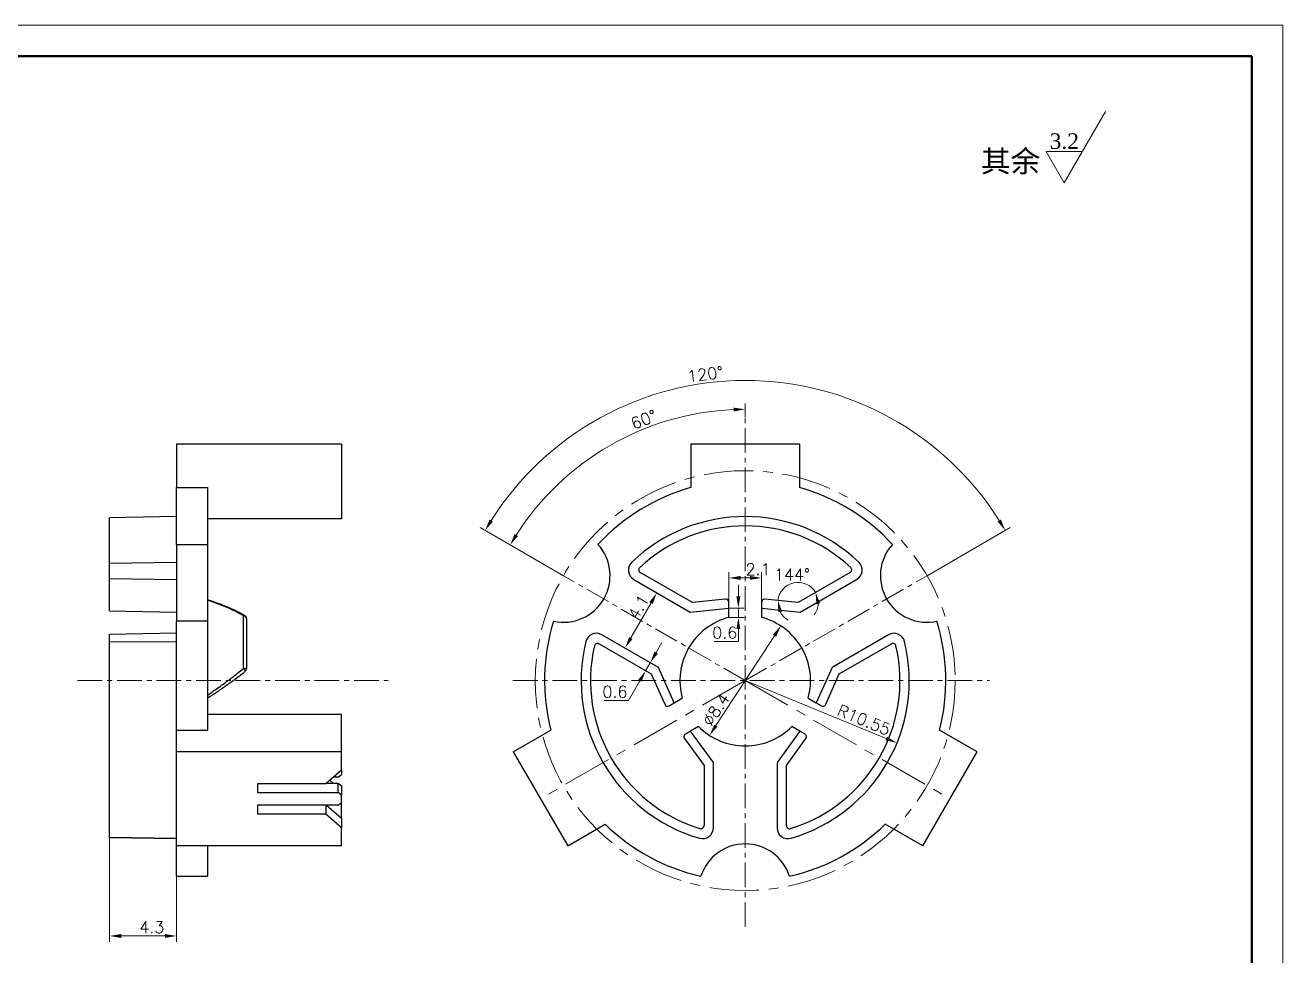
# Model space of a CAD drawing. Header units: millimetres. Extents: x 2517 to 6633, y 792 to 3241.
# Drawn here: x 3721.4 to 3802.3, y 1196.1 to 1255.9 of the extents above; entities that cross this region are included whole.
import ezdxf

# ---------------------------------------------------------------- set-up
doc = ezdxf.new("R2010")
doc.units = ezdxf.units.MM
doc.linetypes.add('CENTER', pattern=[50.8, 31.75, -6.35, 6.35, -6.35])
for name, color, linetype, lineweight in [('中心线', 1, 'CENTER', 9), ('尺寸标注', 2, 'Continuous', 9), ('引导线', 6, 'Continuous', 9), ('文本', 3, 'Continuous', 15), ('粗实线', 9, 'Continuous', 50)]:
    doc.layers.add(name, color=color, linetype=linetype, lineweight=lineweight)
doc.styles.add('st', font='txt.shx')
doc.styles.get("Standard").update_dxf_attribs({"font": 'simfang.ttf'})
doc.dimstyles.new('2st0.3', dxfattribs={"dimscale": 0.3, "dimtxt": 2.5, "dimasz": 2.5, "dimexe": 1.25, "dimexo": 0, "dimtad": 1, "dimtoh": 1, "dimdec": 3, "dimlfac": 0.5, "dimdsep": 46, "dimtxsty": 'st', "dimcen": 0, "dimclrd": 256, "dimclre": 256, "dimclrt": 256, "dimadec": 4, "dimazin": 2, "dimtfac": 1, "dimtdec": 3, "dimtmove": 0, "dimatfit": 1, "dimfxl": 0, "dimlwd": -1, "dimlwe": -1, "dimarcsym": 0})
doc.dimstyles.new('st0.3', dxfattribs={"dimscale": 0.3, "dimtxt": 2.5, "dimasz": 2.5, "dimexe": 1.25, "dimexo": 0, "dimtad": 1, "dimtoh": 1, "dimdec": 3, "dimdsep": 46, "dimtxsty": 'st', "dimcen": 0, "dimclrd": 256, "dimclre": 256, "dimclrt": 256, "dimadec": 4, "dimazin": 2, "dimtfac": 1, "dimtdec": 3, "dimtmove": 0, "dimatfit": 1, "dimfxl": 0, "dimlwd": -1, "dimlwe": -1, "dimarcsym": 0})

# ---------------------------------------------------------------- blocks, each defined once
blk = doc.blocks.new('*D218')
at = {"layer": 'Defpoints', "color": 0, "ltscale": 0.1, "transparency": 16777216}
for p in [(3762.345, 1219.228), (3759.965, 1215.868), (3760.295, 1215.677)]:
    blk.add_point(p, dxfattribs=at)
at = {"layer": '尺寸标注', "ltscale": 0.1, "transparency": 16777216}
for p, q in [((3762.345, 1219.228), (3761.69, 1219.606)), ((3761.64, 1218.769), (3760.34, 1216.517)), ((3760.295, 1215.677), (3759.64, 1216.055))]:
    blk.add_line(p, q, dxfattribs=at)
for points in [[(3761.532, 1218.832), (3761.748, 1218.707), (3762.015, 1219.419)], [(3760.232, 1216.58), (3760.448, 1216.455), (3759.965, 1215.868)]]:
    blk.add_solid(points, dxfattribs=at)
at = {"layer": '尺寸标注', "ltscale": 0.1, "transparency": 16777216, "insert": (3760.834, 1218.498), "char_height": 0.75, "attachment_point": 5, "rotation": 60, "style": 'st'}
blk.add_mtext('4.1', dxfattribs=at)
blk = doc.blocks.new('*D222')
at = {"layer": 'Defpoints', "color": 0, "ltscale": 0.1, "transparency": 16777216}
for p in [(3768.743, 1220.379), (3766.643, 1218.821), (3768.743, 1218.821)]:
    blk.add_point(p, dxfattribs=at)
at = {"layer": '尺寸标注', "ltscale": 0.1, "transparency": 16777216}
for p, q in [((3766.643, 1218.821), (3766.643, 1220.754)), ((3767.393, 1220.379), (3767.993, 1220.379)), ((3768.743, 1218.821), (3768.743, 1220.754))]:
    blk.add_line(p, q, dxfattribs=at)
for points in [[(3767.393, 1220.504), (3767.393, 1220.254), (3766.643, 1220.379)], [(3767.993, 1220.504), (3767.993, 1220.254), (3768.743, 1220.379)]]:
    blk.add_solid(points, dxfattribs=at)
at = {"layer": '尺寸标注', "ltscale": 0.1, "transparency": 16777216, "insert": (3768.517, 1220.941), "char_height": 0.75, "attachment_point": 5, "style": 'st'}
blk.add_mtext('2.1', dxfattribs=at)
blk = doc.blocks.new('*D223')
at = {"layer": 'Defpoints', "color": 0, "ltscale": 0.1, "transparency": 16777216}
for p in [(3761.592, 1214.929), (3761.943, 1214.726), (3761.643, 1214.206)]:
    blk.add_point(p, dxfattribs=at)
at = {"layer": '尺寸标注', "ltscale": 0.1, "transparency": 16777216}
for p, q in [((3761.967, 1215.578), (3762.342, 1216.228)), ((3761.943, 1214.726), (3761.267, 1215.116)), ((3761.592, 1214.929), (3761.292, 1214.409)), ((3761.643, 1214.206), (3760.967, 1214.597)), ((3760.917, 1213.76), (3760.187, 1212.496)), ((3760.187, 1212.496), (3758.624, 1212.496))]:
    blk.add_line(p, q, dxfattribs=at)
for points in [[(3761.858, 1215.641), (3762.075, 1215.516), (3761.592, 1214.929)], [(3760.808, 1213.822), (3761.025, 1213.697), (3761.292, 1214.409)]]:
    blk.add_solid(points, dxfattribs=at)
at = {"layer": '尺寸标注', "ltscale": 0.1, "transparency": 16777216, "insert": (3759.312, 1213.058), "char_height": 0.75, "attachment_point": 5, "style": 'st'}
blk.add_mtext('0.6', dxfattribs=at)
blk = doc.blocks.new('*D224')
at = {"layer": 'Defpoints', "color": 0, "ltscale": 0.1, "transparency": 16777216}
for p in [(3774.443, 1220.73), (3771.363, 1220.067), (3768.964, 1219.02), (3771.093, 1218.796), (3771.093, 1218.796)]:
    blk.add_point(p, dxfattribs=at)
at = {"layer": '尺寸标注', "ltscale": 0.1, "transparency": 16777216}
for start, end in [(30, 174.00001), (207.53393, 241.06786), (322.93215, 356.46607)]:
    blk.add_arc((3771.093, 1218.796), 1.3, start, end, dxfattribs=at)
for points in [[(3769.818, 1218.172), (3770.063, 1218.218), (3769.8, 1218.932)], [(3772.269, 1218.687), (3772.512, 1218.744), (3772.219, 1219.446)]]:
    blk.add_solid(points, dxfattribs=at)
at = {"layer": '尺寸标注', "ltscale": 0.1, "transparency": 16777216, "insert": (3770.702, 1220.598), "char_height": 0.75, "attachment_point": 5, "style": 'st'}
blk.add_mtext('144°', dxfattribs=at)
blk = doc.blocks.new('*D225')
at = {"layer": 'Defpoints', "color": 0, "ltscale": 0.1, "transparency": 16777216}
for p in [(3767.693, 1213.773), (3777.453, 1209.767)]:
    blk.add_point(p, dxfattribs=at)
at = {"layer": '尺寸标注', "ltscale": 0.1, "transparency": 16777216}
blk.add_line((3767.693, 1213.773), (3776.759, 1210.051), dxfattribs=at)
blk.add_solid([(3776.807, 1210.167), (3776.712, 1209.936), (3777.453, 1209.767)], dxfattribs=at)
at = {"layer": '尺寸标注', "ltscale": 0.1, "transparency": 16777216, "insert": (3775.333, 1211.245), "char_height": 0.75, "attachment_point": 5, "rotation": 337.68123, "style": 'st'}
blk.add_mtext('R10.55', dxfattribs=at)
blk = doc.blocks.new('*D226')
at = {"layer": 'Defpoints', "color": 0, "ltscale": 0.1, "transparency": 16777216}
for p in [(3766.643, 1218.44), (3767.253, 1218.44), (3766.643, 1217.84)]:
    blk.add_point(p, dxfattribs=at)
at = {"layer": '尺寸标注', "ltscale": 0.1, "transparency": 16777216}
for p, q in [((3767.253, 1219.19), (3767.253, 1219.94)), ((3766.643, 1218.44), (3767.628, 1218.44)), ((3767.253, 1218.44), (3767.253, 1217.84)), ((3766.643, 1217.84), (3767.628, 1217.84)), ((3767.253, 1217.09), (3767.253, 1216.297)), ((3767.253, 1216.297), (3765.69, 1216.297))]:
    blk.add_line(p, q, dxfattribs=at)
for points in [[(3767.128, 1219.19), (3767.378, 1219.19), (3767.253, 1218.44)], [(3767.128, 1217.09), (3767.378, 1217.09), (3767.253, 1217.84)]]:
    blk.add_solid(points, dxfattribs=at)
at = {"layer": '尺寸标注', "ltscale": 0.1, "transparency": 16777216, "insert": (3766.378, 1216.859), "char_height": 0.75, "attachment_point": 5, "style": 'st'}
blk.add_mtext('0.6', dxfattribs=at)
blk = doc.blocks.new('*D238')
at = {"layer": 'Defpoints', "color": 0, "ltscale": 0.1, "transparency": 16777216}
for p in [(3767.693, 1230.714), (3756.478, 1227.139), (3756.002, 1220.523), (3767.693, 1213.773), (3767.693, 1197.948)]:
    blk.add_point(p, dxfattribs=at)
at = {"layer": '尺寸标注', "ltscale": 0.1, "transparency": 16777216}
for p, q in [((3767.693, 1230.714), (3767.693, 1231.596)), ((3756.002, 1220.523), (3752.258, 1222.685))]:
    blk.add_line(p, q, dxfattribs=at)
blk.add_arc((3767.693, 1213.773), 17.448, 92.46297, 147.53703, dxfattribs=at)
for points in [[(3766.941, 1231.33), (3766.946, 1231.08), (3767.693, 1231.221)], [(3753.078, 1223.074), (3752.864, 1223.203), (3752.582, 1222.497)]]:
    blk.add_solid(points, dxfattribs=at)
at = {"layer": '尺寸标注', "ltscale": 0.1, "transparency": 16777216, "insert": (3761.166, 1230.56), "char_height": 0.75, "attachment_point": 5, "rotation": 21.24731, "style": 'st'}
blk.add_mtext('60°', dxfattribs=at)
blk = doc.blocks.new('*D239')
at = {"layer": 'Defpoints', "color": 0, "ltscale": 0.1, "transparency": 16777216}
for p in [(3774.297, 1231.916), (3756.002, 1220.523), (3779.385, 1220.523), (3767.693, 1213.773), (3767.693, 1213.773)]:
    blk.add_point(p, dxfattribs=at)
at = {"layer": '尺寸标注', "ltscale": 0.1, "transparency": 16777216}
for p, q in [((3756.002, 1220.523), (3750.648, 1223.614)), ((3779.385, 1220.523), (3784.739, 1223.614))]:
    blk.add_line(p, q, dxfattribs=at)
blk.add_arc((3767.693, 1213.773), 19.308, 32.22577, 147.77423, dxfattribs=at)
for points in [[(3751.467, 1224.004), (3751.253, 1224.134), (3750.972, 1223.427)], [(3784.134, 1224.134), (3783.92, 1224.004), (3784.414, 1223.427)]]:
    blk.add_solid(points, dxfattribs=at)
at = {"layer": '尺寸标注', "ltscale": 0.1, "transparency": 16777216, "insert": (3765.126, 1233.477), "char_height": 0.75, "attachment_point": 5, "rotation": 7.4228, "style": 'st'}
blk.add_mtext('120°', dxfattribs=at)
blk = doc.blocks.new('*D248')
at = {"layer": 'Defpoints', "color": 0, "ltscale": 0.1, "transparency": 16777216}
for p in [(3726.824, 1203.715), (3731.124, 1201.193), (3731.124, 1197.354)]:
    blk.add_point(p, dxfattribs=at)
at = {"layer": '尺寸标注', "ltscale": 0.1, "transparency": 16777216}
for p, q in [((3726.824, 1203.715), (3726.824, 1196.979)), ((3731.124, 1201.193), (3731.124, 1196.979)), ((3727.574, 1197.354), (3730.374, 1197.354))]:
    blk.add_line(p, q, dxfattribs=at)
for points in [[(3727.574, 1197.479), (3727.574, 1197.229), (3726.824, 1197.354)], [(3730.374, 1197.479), (3730.374, 1197.229), (3731.124, 1197.354)]]:
    blk.add_solid(points, dxfattribs=at)
at = {"layer": '尺寸标注', "ltscale": 0.1, "transparency": 16777216, "insert": (3729.538, 1197.916), "char_height": 0.75, "attachment_point": 5, "style": 'st'}
blk.add_mtext('4.3', dxfattribs=at)
blk = doc.blocks.new('*D249')
at = {"layer": 'Defpoints', "color": 0, "ltscale": 0.1, "transparency": 16777216}
for p in [(3769.984, 1217.293), (3765.402, 1210.253)]:
    blk.add_point(p, dxfattribs=at)
at = {"layer": '尺寸标注', "ltscale": 0.1, "transparency": 16777216}
blk.add_line((3769.575, 1216.665), (3765.811, 1210.881), dxfattribs=at)
for points in [[(3769.47, 1216.733), (3769.68, 1216.596), (3769.984, 1217.293)], [(3765.707, 1210.95), (3765.916, 1210.813), (3765.402, 1210.253)]]:
    blk.add_solid(points, dxfattribs=at)
at = {"layer": '尺寸标注', "ltscale": 0.1, "transparency": 16777216, "insert": (3765.81, 1211.91), "char_height": 0.75, "attachment_point": 5, "rotation": 56.94369, "style": 'st'}
blk.add_mtext('∅8.4', dxfattribs=at)

msp = doc.modelspace()

# ---------------------------------------------------------------- linework, layer by layer
at = {"color": 7, "linetype": 'Continuous', "lineweight": 25}
for p, q in [((3741.7244, 1228.973), (3731.1244, 1228.973)), ((3731.1244, 1228.973), (3731.1244, 1226.1891)), ((3741.7244, 1228.973), (3741.7244, 1224.173)), ((3764.1932, 1228.973), (3764.1932, 1226.1891)), ((3771.1932, 1228.973), (3764.1932, 1228.973)), ((3771.1932, 1228.973), (3771.1932, 1226.1891)), ((3731.1244, 1226.1891), (3733.1244, 1226.1891)), ((3731.1244, 1222.5359), (3731.1244, 1226.1891)), ((3733.1244, 1226.1891), (3733.1244, 1222.5359)), ((3731.1244, 1224.323), (3726.8244, 1224.2479)), ((3726.8244, 1221.3349), (3726.8244, 1224.2479)), ((3741.7244, 1224.173), (3733.1244, 1224.173)), ((3731.1244, 1222.5359), (3733.1244, 1222.5359)), ((3731.1244, 1222.5359), (3731.1244, 1217.5901)), ((3733.1244, 1222.5359), (3733.1244, 1217.5901)), ((3726.8244, 1221.3349), (3731.1244, 1221.3891)), ((3726.8244, 1220.3425), (3726.8244, 1221.3349)), ((3764.2932, 1218.7959), (3760.9433, 1220.73)), ((3774.4432, 1220.73), (3771.0932, 1218.7959)), ((3726.8244, 1220.3425), (3731.1244, 1220.2775)), ((3726.8244, 1218.256), (3726.8244, 1220.3425)), ((3760.5271, 1220.2775), (3764.1621, 1218.1788)), ((3771.2244, 1218.1788), (3774.8594, 1220.2775)), ((3766.4223, 1219.0197), (3764.2932, 1218.7959)), ((3766.5682, 1218.9596), (3766.5771, 1218.9694)), ((3766.6432, 1218.4396), (3766.6432, 1218.8208)), ((3768.7432, 1218.8208), (3768.7432, 1218.4396)), ((3771.0932, 1218.7959), (3768.9641, 1219.0197)), ((3726.8244, 1218.256), (3731.1244, 1218.1788)), ((3735.4415, 1214.5602), (3735.4415, 1217.9321)), ((3764.1621, 1218.1788), (3766.6432, 1218.4396)), ((3766.6432, 1217.8396), (3766.6432, 1218.4396)), ((3768.7432, 1218.4396), (3771.2244, 1218.1788)), ((3768.7432, 1218.4396), (3768.7432, 1217.8396)), ((3733.1244, 1217.5901), (3731.1244, 1217.5901)), ((3731.1244, 1210.596), (3731.1244, 1217.5901)), ((3733.1244, 1217.5901), (3733.1244, 1210.596)), ((3735.6244, 1217.7762), (3735.6244, 1214.5307)), ((3731.1244, 1216.8206), (3726.8244, 1216.7455)), ((3726.8244, 1216.2695), (3726.8244, 1216.7455)), ((3762.1121, 1214.6281), (3758.4771, 1216.7268)), ((3776.9094, 1216.7268), (3773.2744, 1214.6281)), ((3726.8244, 1216.2695), (3731.1244, 1216.2874)), ((3726.8244, 1203.7146), (3726.8244, 1216.2695)), ((3758.2933, 1216.1401), (3761.6432, 1214.206)), ((3773.7432, 1214.206), (3777.0932, 1216.1401)), ((3761.6432, 1214.206), (3762.514, 1212.2503)), ((3763.1268, 1212.349), (3762.1121, 1214.6281)), ((3773.2744, 1214.6281), (3772.2597, 1212.349)), ((3772.8725, 1212.2503), (3773.7432, 1214.206)), ((3762.7967, 1212.1584), (3763.1268, 1212.349)), ((3763.1268, 1212.349), (3763.6464, 1212.649)), ((3771.74, 1212.649), (3772.2597, 1212.349)), ((3772.2597, 1212.349), (3772.5898, 1212.1584)), ((3741.7244, 1211.6041), (3733.1244, 1211.6041)), ((3741.7244, 1209.2041), (3741.7244, 1211.6041)), ((3764.6964, 1210.8304), (3764.1768, 1210.5304)), ((3771.2097, 1210.5304), (3770.69, 1210.8304)), ((3731.1244, 1209.2041), (3731.1244, 1210.596)), ((3731.1244, 1210.596), (3733.1244, 1210.596)), ((3752.7796, 1209.2041), (3755.1906, 1210.596)), ((3763.7849, 1210.049), (3765.0432, 1208.317)), ((3764.1768, 1210.5304), (3763.8467, 1210.3398)), ((3765.6432, 1208.512), (3764.1768, 1210.5304)), ((3771.2097, 1210.5304), (3769.7432, 1208.512)), ((3770.3432, 1208.317), (3771.6016, 1210.049)), ((3771.5398, 1210.3398), (3771.2097, 1210.5304)), ((3782.6068, 1209.2041), (3780.1959, 1210.596)), ((3741.7244, 1209.2041), (3731.1244, 1209.2041)), ((3731.1244, 1203.1419), (3731.1244, 1209.2041)), ((3741.7244, 1208.0133), (3741.7244, 1209.2041)), ((3752.7796, 1209.2041), (3756.2796, 1203.1419)), ((3779.1068, 1203.1419), (3782.6068, 1209.2041)), ((3765.0432, 1208.317), (3765.0432, 1204.4488)), ((3765.6432, 1204.3147), (3765.6432, 1208.512)), ((3769.7432, 1208.512), (3769.7432, 1204.3147)), ((3770.3432, 1204.4488), (3770.3432, 1208.317)), ((3741.7244, 1208.0133), (3740.7244, 1207.1473)), ((3741.5244, 1207.5616), (3741.2029, 1207.5616)), ((3741.5244, 1207.5616), (3741.7244, 1207.7348)), ((3741.7244, 1208.0133), (3741.7244, 1207.7348)), ((3740.7244, 1207.1473), (3736.3244, 1207.1473)), ((3736.3244, 1207.1473), (3736.3244, 1206.5844)), ((3740.7672, 1207.1844), (3741.5244, 1207.1844)), ((3741.2029, 1207.1844), (3740.985, 1207.373)), ((3741.5244, 1206.5844), (3741.5244, 1207.1844)), ((3741.5244, 1207.1844), (3741.7244, 1207.0112)), ((3741.7244, 1207.0112), (3741.7244, 1206.4112)), ((3736.3244, 1206.5844), (3741.5244, 1206.5844)), ((3741.7244, 1206.4112), (3741.5244, 1206.5844)), ((3741.5244, 1205.7616), (3741.7244, 1205.9348)), ((3741.7244, 1205.9348), (3741.7244, 1206.4112)), ((3741.7244, 1204.9327), (3741.7244, 1205.9348)), ((3736.3244, 1205.7616), (3736.3244, 1205.1987)), ((3741.5244, 1205.7616), (3736.3244, 1205.7616)), ((3736.3244, 1205.1987), (3740.7244, 1205.1987)), ((3740.7244, 1205.7616), (3740.7244, 1205.1987)), ((3740.7244, 1205.1987), (3741.7244, 1204.3327)), ((3740.7672, 1205.7616), (3741.7244, 1204.9327)), ((3741.7244, 1204.9327), (3741.7244, 1204.3327)), ((3741.7244, 1203.1419), (3741.7244, 1204.3327)), ((3756.2796, 1203.1419), (3758.6906, 1204.5338)), ((3779.1068, 1203.1419), (3776.6959, 1204.5338)), ((3726.8244, 1203.7146), (3731.1244, 1203.6425)), ((3726.8244, 1203.6897), (3726.8244, 1203.7146)), ((3726.8244, 1203.6897), (3731.1244, 1203.6147)), ((3741.7244, 1203.1419), (3731.1244, 1203.1419)), ((3731.1244, 1201.193), (3731.1244, 1203.1419)), ((3733.1244, 1203.1419), (3733.1244, 1201.193)), ((3731.1244, 1201.193), (3733.1244, 1201.193))]:
    msp.add_line(p, q, dxfattribs=at)
for centre, radius, start, end in [((3767.6932, 1213.773), 12.9, 105.7427, 137.211499), ((3767.6932, 1213.773), 12.9, 42.788501, 74.2573), ((3767.6932, 1213.773), 10.55, 46.211737, 133.788263), ((3767.6932, 1213.773), 9.95, 46.996165, 133.003835), ((3756.0019, 1220.523), 3, 257.858463, 42.141537), ((3779.3846, 1220.523), 3, 137.858463, 282.141537), ((3760.8771, 1220.8837), 0.7, 133.788263, 240), ((3774.5094, 1220.8837), 0.7, 300, 46.211737), ((3761.0433, 1220.9032), 0.2, 133.003835, 240), ((3774.3432, 1220.9032), 0.2, 300, 46.996165), ((3766.4432, 1218.8208), 0.2, 48, 96), ((3766.4432, 1218.8208), 0.2, 0, 48), ((3768.9432, 1218.8208), 0.2, 132, 180), ((3768.9432, 1218.8208), 0.2, 84, 132), ((3735.4478, 1217.7543), 0.178, 7.08724, 92.026614), ((3735.4244, 1217.7762), 0.2, 0, 60.357247), ((3767.6932, 1213.773), 12.9, 162.788501, 194.2573), ((3767.6932, 1213.773), 4.2, 104.477512, 195.522488), ((3767.6932, 1213.773), 4.2, 344.477512, 75.522488), ((3767.6932, 1213.773), 12.9, 345.7427, 17.211499), ((3758.1271, 1216.1206), 0.7, 60, 166.211737), ((3777.2594, 1216.1206), 0.7, 13.788263, 120), ((3767.6932, 1213.773), 10.55, 166.211737, 253.788263), ((3767.6932, 1213.773), 9.95, 166.996165, 253.003835), ((3758.1933, 1215.9669), 0.2, 60, 166.996165), ((3767.6932, 1213.773), 9.95, 286.996165, 13.003835), ((3767.6932, 1213.773), 10.55, 286.211737, 13.788263), ((3777.1932, 1215.9669), 0.2, 13.003835, 120), ((3735.4834, 1214.2381), 0.3248, 64.26396, 97.406677), ((3735.4244, 1214.5307), 0.2, 308.115363, 0), ((3762.6967, 1212.3316), 0.2, 204, 252), ((3762.6967, 1212.3316), 0.2, 252, 300), ((3772.6898, 1212.3316), 0.2, 240, 288), ((3772.6898, 1212.3316), 0.2, 288, 336), ((3767.6932, 1213.773), 4.2, 224.477512, 315.522488), ((3763.9467, 1210.1666), 0.2, 168, 216), ((3763.9467, 1210.1666), 0.2, 120, 168), ((3771.4398, 1210.1666), 0.2, 12, 60), ((3771.4398, 1210.1666), 0.2, 324, 12), ((3767.6932, 1213.773), 12.9, 225.7427, 257.211499), ((3764.9432, 1204.3147), 0.7, 253.788263, 0), ((3764.8432, 1204.4488), 0.2, 253.003835, 360), ((3770.4432, 1204.3147), 0.7, 180, 286.211737), ((3770.5432, 1204.4488), 0.2, 180, 286.996165), ((3767.6932, 1213.773), 12.9, 282.788501, 314.2573), ((3767.6932, 1200.273), 3, 17.858463, 162.141537)]:
    msp.add_arc(centre, radius, start, end, dxfattribs=at)
at = {"color": 8, "linetype": 'Continuous', "lineweight": 25}
for centre, radius, start, end in [((3735.4968, 1217.8753), 0.0793, 70.445588, 134.244759), ((3735.1765, 1214.2857), 0.3815, 13.27826, 46.013933), ((3733.1397, 1212.6733), 0.017, 205.928275, 238.601447)]:
    msp.add_arc(centre, radius, start, end, dxfattribs=at)
at = {"color": 7, "linetype": 'Continuous', "lineweight": 25}
for points, knots in [([(3735.5233, 1217.95), (3735.4385, 1217.9973), (3735.1901, 1218.1356), (3734.7614, 1218.3469), (3734.2261, 1218.5785), (3733.6756, 1218.7868), (3733.3002, 1218.9042), (3733.1175, 1218.9613)], [0, 0, 0, 0, 0.1100465, 0.3225712, 0.5448656, 0.7785666, 1, 1, 1, 1]), ([(3733.1308, 1212.6588), (3733.2407, 1212.7306), (3733.5531, 1212.9347), (3734.0537, 1213.2738), (3734.6188, 1213.6728), (3735.1146, 1214.0374), (3735.417, 1214.2719), (3735.5478, 1214.3734)], [0, 0, 0, 0, 0.1323831, 0.3766316, 0.6097749, 0.8312048, 1, 1, 1, 1])]:
    msp.add_open_spline(points, degree=3, knots=knots, dxfattribs=at)
at = {"color": 8, "linetype": 'Continuous', "lineweight": 25}
for points, knots in [([(3735.4415, 1217.9321), (3735.4007, 1217.9559), (3735.1553, 1218.0987), (3734.6943, 1218.3367), (3733.9645, 1218.6602), (3733.4341, 1218.8379), (3733.1244, 1218.9416)], [0, 0, 0, 0, 0.0552333, 0.3321762, 0.6101663, 1, 1, 1, 1]), ([(3733.1244, 1212.849), (3733.2062, 1212.9045), (3733.5087, 1213.11), (3734.0262, 1213.475), (3734.7224, 1213.9867), (3735.1855, 1214.3561), (3735.4415, 1214.5602)], [0, 0, 0, 0, 0.10270127, 0.3795466, 0.6571468, 1, 1, 1, 1])]:
    msp.add_open_spline(points, degree=3, knots=knots, dxfattribs=at)
at = {"layer": '中心线', "ltscale": 0.05}
for p, q in [((3767.6932, 1197.9482), (3767.6932, 1230.7138)), ((3767.6932, 1213.773), (3756.0019, 1220.523)), ((3767.6932, 1213.773), (3779.3846, 1220.523)), ((3724.7669, 1213.773), (3744.7252, 1213.773)), ((3752.7604, 1213.773), (3783.4106, 1213.773))]:
    msp.add_line(p, q, dxfattribs=at)
at = {"layer": '中心线', "ltscale": 0.1}
for q in [(3754.5296, 1206.173), (3780.8568, 1206.173)]:
    msp.add_line((3767.6932, 1213.773), q, dxfattribs=at)
msp.add_circle((3767.6932, 1213.773), 13.5, dxfattribs=at)
at = {"layer": '引导线'}
for p in [(3634.2634, 1255.9254), (3802.2634, 1137.1254)]:
    msp.add_line(p, (3802.2634, 1255.9254), dxfattribs=at)
at = {"layer": '文本'}
for p, q in [((3788.2082, 1245.775), (3790.8686, 1250.383)), ((3789.3721, 1247.791), (3787.0443, 1247.791)), ((3787.0443, 1247.791), (3788.2082, 1245.775))]:
    msp.add_line(p, q, dxfattribs=at)
at = {"layer": '粗实线'}
for p in [(3644.2634, 1253.9254), (3800.2634, 1139.1254)]:
    msp.add_line(p, (3800.2634, 1253.9254), dxfattribs=at)

# ---------------------------------------------------------------- texts
at = {"layer": '文本'}
for s, insert, char_height, width, attachment_point in [('{\\fTimes New Roman|b0|i0|c0|p18;3.2}', (3787.2678, 1248.9689), 1, 5.84, 1), ('其余', (3784.7557, 1246.3211), 1.4, 25.27192, 8)]:
    msp.add_mtext(s, dxfattribs=dict(at, insert=insert, char_height=char_height, width=width, attachment_point=attachment_point))

# ---------------------------------------------------------------- dimensions: what is measured, and where the dimension line sits
at = {"layer": '尺寸标注', "ltscale": 0.1}
for base, line1, line2, dimstyle, picture, middle in [((3774.2969, 1231.9163), ((3767.6932, 1213.773), (3756.0019, 1220.523)), ((3767.6932, 1213.773), (3779.3846, 1220.523)), '2st0.3', '*D239', (3765.1989, 1232.9189)), ((3756.47757, 1227.1393), ((3767.69323, 1197.94816), (3767.69323, 1230.71378)), ((3767.69323, 1213.773), (3756.00189, 1220.523)), '2st0.3', '*D238', (3761.37001, 1230.03541)), ((3771.363494, 1220.067451), ((3774.443195, 1220.730045), (3771.093226, 1218.795939)), ((3771.093226, 1218.795939), (3768.964139, 1219.019715)), 'st0.3', '*D224', (3770.702136, 1220.035631))]:
    dim = msp.add_angular_dim_2l(base=base, line1=line1, line2=line2, dimstyle=dimstyle, dxfattribs=at)
    dim.commit()
    dim.dimension.update_dxf_attribs({"geometry": picture, "text_midpoint": middle, "dimtype": 162})
for base, p1, p2, picture, middle in [((3768.7432, 1220.3786), (3766.6432, 1218.8208), (3768.7432, 1218.8208), '*D222', (3768.5167, 1220.3786)), ((3731.1244, 1197.3536), (3726.8244, 1203.7146), (3731.1244, 1201.193), '*D248', (3729.5376, 1197.3536))]:
    dim = msp.add_linear_dim(base=base, p1=p1, p2=p2, dimstyle='st0.3', dxfattribs=at)
    dim.commit()
    dim.dimension.update_dxf_attribs({"geometry": picture, "text_midpoint": middle, "dimtype": 160})
for base, p1, p2, angle, picture, middle, dimtype in [((3759.9649, 1215.8678), (3762.3446, 1219.2282), (3760.2946, 1215.6775), 240, '*D218', (3761.3208, 1218.2163), 161), ((3767.2528, 1218.4396), (3766.6432, 1217.8396), (3766.6432, 1218.4396), 90, '*D226', (3766.3778, 1216.2966), 160), ((3761.5915, 1214.9287), (3761.6432, 1214.206), (3761.9432, 1214.7256), 60.000003, '*D223', (3759.3119, 1212.4959), 161)]:
    dim = msp.add_linear_dim(base=base, p1=p1, p2=p2, angle=angle, dimstyle='st0.3', dxfattribs=at)
    dim.commit()
    dim.dimension.update_dxf_attribs({"geometry": picture, "text_midpoint": middle, "dimtype": dimtype})
dim = msp.add_diameter_dim_2p(p1=(3769.9842, 1217.2932), p2=(3765.4023, 1210.2528), dimstyle='st0.3', dxfattribs=at)
dim.commit()
dim.dimension.update_dxf_attribs({"geometry": '*D249', "text_midpoint": (3766.2814, 1211.6036), "dimtype": 163})
dim = msp.add_radius_dim(center=(3767.6932, 1213.773), mpoint=(3777.4529, 1209.7665), dimstyle='st0.3', dxfattribs=at)
dim.commit()
dim.dimension.update_dxf_attribs({"geometry": '*D225', "text_midpoint": (3775.1198, 1210.7243), "dimtype": 164})

doc.saveas('drawing.dxf')
